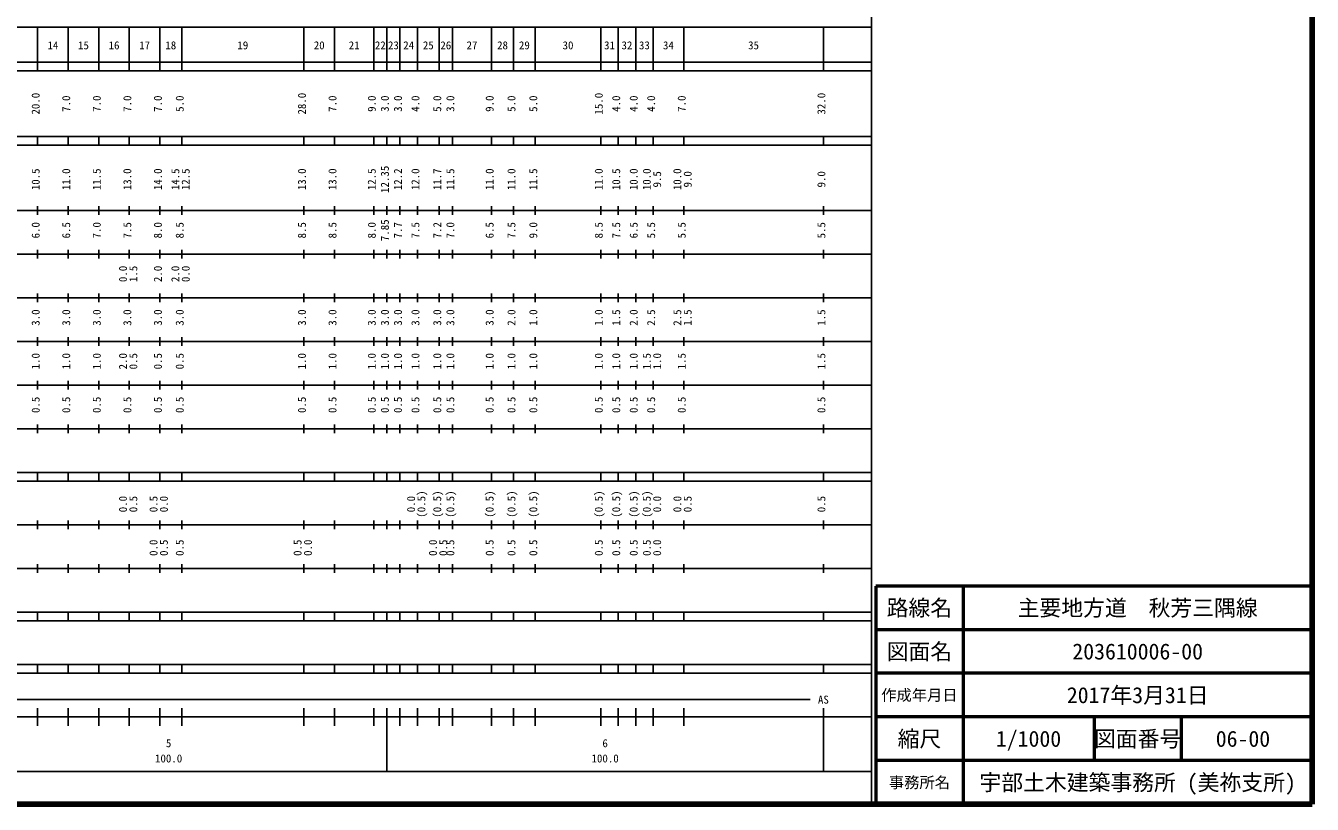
# Model space of a CAD drawing. Units: millimetres on the paper. Extents: x 40 to 680, y 20 to 380.
# Drawn here: x 385.3 to 680, y 20 to 198.4 of the extents above; entities that cross this region are included whole.
import ezdxf
from ezdxf.enums import TextEntityAlignment as Align

# ---------------------------------------------------------------- set-up
doc = ezdxf.new("R2010")
doc.units = ezdxf.units.MM
for name, color, linetype, lineweight in [('M-TTL', 2, 'Continuous', 140), ('M-TTL-BAND', 7, 'Continuous', 25), ('M-TTL-FRAM', 2, 'Continuous', 50), ('M-TTL-LINE', 7, 'Continuous', 50)]:
    doc.layers.add(name, color=color, linetype=linetype, lineweight=lineweight)
doc.layers.add('M-TTL-TXT', color=7, linetype='Continuous')
doc.styles.add('ＭＳ ゴシック', font='')
doc.styles.get('ＭＳ ゴシック').set_extended_font_data('MS Gothic')

msp = doc.modelspace()

# ---------------------------------------------------------------- linework, layer by layer
at = {"layer": 'M-TTL'}
for p, q in [((680, 20), (680, 380)), ((40, 20), (680, 20))]:
    msp.add_line(p, q, dxfattribs=at)
at = {"layer": 'M-TTL-BAND'}
for p, q in [((579, 20), (579, 370)), ((68, 198), (579, 198)), ((388, 188), (388, 198)), ((395, 188), (395, 198)), ((402, 188), (402, 198)), ((409, 188), (409, 198)), ((416, 188), (416, 198)), ((421, 188), (421, 198)), ((449, 188), (449, 198)), ((456, 188), (456, 198)), ((465, 188), (465, 198)), ((468, 188), (468, 198)), ((471, 188), (471, 198)), ((475, 188), (475, 198)), ((480, 188), (480, 198)), ((483, 188), (483, 198)), ((492, 188), (492, 198)), ((497, 188), (497, 198)), ((502, 188), (502, 198)), ((517, 188), (517, 198)), ((521, 188), (521, 198)), ((525, 188), (525, 198)), ((529, 188), (529, 198)), ((536, 188), (536, 198)), ((568, 188), (568, 198)), ((40, 190), (579, 190)), ((40, 188), (579, 188)), ((40, 173), (579, 173)), ((40, 171), (579, 171)), ((388, 171), (388, 173)), ((395, 171), (395, 173)), ((402, 171), (402, 173)), ((409, 171), (409, 173)), ((416, 171), (416, 173)), ((421, 171), (421, 173)), ((449, 171), (449, 173)), ((456, 171), (456, 173)), ((465, 171), (465, 173)), ((468, 171), (468, 173)), ((471, 171), (471, 173)), ((475, 171), (475, 173)), ((480, 171), (480, 173)), ((483, 171), (483, 173)), ((492, 171), (492, 173)), ((497, 171), (497, 173)), ((502, 171), (502, 173)), ((517, 171), (517, 173)), ((521, 171), (521, 173)), ((525, 171), (525, 173)), ((529, 171), (529, 173)), ((536, 171), (536, 173)), ((568, 171), (568, 173)), ((388, 155), (388, 157)), ((395, 155), (395, 157)), ((402, 155), (402, 157)), ((409, 155), (409, 157)), ((416, 155), (416, 157)), ((421, 155), (421, 157)), ((449, 155), (449, 157)), ((456, 155), (456, 157)), ((465, 155), (465, 157)), ((468, 155), (468, 157)), ((471, 155), (471, 157)), ((475, 155), (475, 157)), ((480, 155), (480, 157)), ((483, 155), (483, 157)), ((492, 155), (492, 157)), ((497, 155), (497, 157)), ((502, 155), (502, 157)), ((517, 155), (517, 157)), ((521, 155), (521, 157)), ((525, 155), (525, 157)), ((529, 155), (529, 157)), ((536, 155), (536, 157)), ((568, 155), (568, 157)), ((40, 156), (579, 156)), ((46, 146), (579, 146)), ((388, 145), (388, 147)), ((395, 145), (395, 147)), ((402, 145), (402, 147)), ((409, 145), (409, 147)), ((416, 145), (416, 147)), ((421, 145), (421, 147)), ((449, 145), (449, 147)), ((456, 145), (456, 147)), ((465, 145), (465, 147)), ((468, 145), (468, 147)), ((471, 145), (471, 147)), ((475, 145), (475, 147)), ((480, 145), (480, 147)), ((483, 145), (483, 147)), ((492, 145), (492, 147)), ((497, 145), (497, 147)), ((502, 145), (502, 147)), ((517, 145), (517, 147)), ((521, 145), (521, 147)), ((525, 145), (525, 147)), ((529, 145), (529, 147)), ((536, 145), (536, 147)), ((568, 145), (568, 147)), ((52, 136), (579, 136)), ((388, 135), (388, 137)), ((395, 135), (395, 137)), ((402, 135), (402, 137)), ((409, 135), (409, 137)), ((416, 135), (416, 137)), ((421, 135), (421, 137)), ((449, 135), (449, 137)), ((456, 135), (456, 137)), ((465, 135), (465, 137)), ((468, 135), (468, 137)), ((471, 135), (471, 137)), ((475, 135), (475, 137)), ((480, 135), (480, 137)), ((483, 135), (483, 137)), ((492, 135), (492, 137)), ((497, 135), (497, 137)), ((502, 135), (502, 137)), ((517, 135), (517, 137)), ((521, 135), (521, 137)), ((525, 135), (525, 137)), ((529, 135), (529, 137)), ((536, 135), (536, 137)), ((568, 135), (568, 137)), ((388, 125), (388, 127)), ((395, 125), (395, 127)), ((402, 125), (402, 127)), ((409, 125), (409, 127)), ((416, 125), (416, 127)), ((421, 125), (421, 127)), ((449, 125), (449, 127)), ((456, 125), (456, 127)), ((465, 125), (465, 127)), ((468, 125), (468, 127)), ((471, 125), (471, 127)), ((475, 125), (475, 127)), ((480, 125), (480, 127)), ((483, 125), (483, 127)), ((492, 125), (492, 127)), ((497, 125), (497, 127)), ((502, 125), (502, 127)), ((517, 125), (517, 127)), ((521, 125), (521, 127)), ((525, 125), (525, 127)), ((529, 125), (529, 127)), ((536, 125), (536, 127)), ((568, 125), (568, 127)), ((46, 126), (579, 126)), ((52, 116), (579, 116)), ((388, 115), (388, 117)), ((395, 115), (395, 117)), ((402, 115), (402, 117)), ((409, 115), (409, 117)), ((416, 115), (416, 117)), ((421, 115), (421, 117)), ((449, 115), (449, 117)), ((456, 115), (456, 117)), ((465, 115), (465, 117)), ((468, 115), (468, 117)), ((471, 115), (471, 117)), ((475, 115), (475, 117)), ((480, 115), (480, 117)), ((483, 115), (483, 117)), ((492, 115), (492, 117)), ((497, 115), (497, 117)), ((502, 115), (502, 117)), ((517, 115), (517, 117)), ((521, 115), (521, 117)), ((525, 115), (525, 117)), ((529, 115), (529, 117)), ((536, 115), (536, 117)), ((568, 115), (568, 117)), ((388, 105), (388, 107)), ((395, 105), (395, 107)), ((402, 105), (402, 107)), ((409, 105), (409, 107)), ((416, 105), (416, 107)), ((421, 105), (421, 107)), ((449, 105), (449, 107)), ((456, 105), (456, 107)), ((465, 105), (465, 107)), ((468, 105), (468, 107)), ((471, 105), (471, 107)), ((475, 105), (475, 107)), ((480, 105), (480, 107)), ((483, 105), (483, 107)), ((492, 105), (492, 107)), ((497, 105), (497, 107)), ((502, 105), (502, 107)), ((517, 105), (517, 107)), ((521, 105), (521, 107)), ((525, 105), (525, 107)), ((529, 105), (529, 107)), ((536, 105), (536, 107)), ((568, 105), (568, 107)), ((46, 106), (579, 106)), ((40, 96), (579, 96)), ((388, 94), (388, 96)), ((395, 94), (395, 96)), ((402, 94), (402, 96)), ((409, 94), (409, 96)), ((416, 94), (416, 96)), ((421, 94), (421, 96)), ((449, 94), (449, 96)), ((456, 94), (456, 96)), ((465, 94), (465, 96)), ((468, 94), (468, 96)), ((471, 94), (471, 96)), ((475, 94), (475, 96)), ((480, 94), (480, 96)), ((483, 94), (483, 96)), ((492, 94), (492, 96)), ((497, 94), (497, 96)), ((502, 94), (502, 96)), ((517, 94), (517, 96)), ((521, 94), (521, 96)), ((525, 94), (525, 96)), ((529, 94), (529, 96)), ((536, 94), (536, 96)), ((568, 94), (568, 96)), ((40, 94), (579, 94)), ((49, 84), (579, 84)), ((388, 83), (388, 85)), ((395, 83), (395, 85)), ((402, 83), (402, 85)), ((409, 83), (409, 85)), ((416, 83), (416, 85)), ((421, 83), (421, 85)), ((449, 83), (449, 85)), ((456, 83), (456, 85)), ((465, 83), (465, 85)), ((468, 83), (468, 85)), ((471, 83), (471, 85)), ((475, 83), (475, 85)), ((480, 83), (480, 85)), ((483, 83), (483, 85)), ((492, 83), (492, 85)), ((497, 83), (497, 85)), ((502, 83), (502, 85)), ((517, 83), (517, 85)), ((521, 83), (521, 85)), ((525, 83), (525, 85)), ((529, 83), (529, 85)), ((536, 83), (536, 85)), ((568, 83), (568, 85)), ((40, 74), (579, 74)), ((388, 73), (388, 75)), ((395, 73), (395, 75)), ((402, 73), (402, 75)), ((409, 73), (409, 75)), ((416, 73), (416, 75)), ((421, 73), (421, 75)), ((449, 73), (449, 75)), ((456, 73), (456, 75)), ((465, 73), (465, 75)), ((468, 73), (468, 75)), ((471, 73), (471, 75)), ((475, 73), (475, 75)), ((480, 73), (480, 75)), ((483, 73), (483, 75)), ((492, 73), (492, 75)), ((497, 73), (497, 75)), ((502, 73), (502, 75)), ((517, 73), (517, 75)), ((521, 73), (521, 75)), ((525, 73), (525, 75)), ((529, 73), (529, 75)), ((536, 73), (536, 75)), ((568, 73), (568, 75)), ((40, 64), (579, 64)), ((40, 62), (579, 62)), ((388, 62), (388, 64)), ((395, 62), (395, 64)), ((402, 62), (402, 64)), ((409, 62), (409, 64)), ((416, 62), (416, 64)), ((421, 62), (421, 64)), ((449, 62), (449, 64)), ((456, 62), (456, 64)), ((465, 62), (465, 64)), ((468, 62), (468, 64)), ((471, 62), (471, 64)), ((475, 62), (475, 64)), ((480, 62), (480, 64)), ((483, 62), (483, 64)), ((492, 62), (492, 64)), ((497, 62), (497, 64)), ((502, 62), (502, 64)), ((517, 62), (517, 64)), ((521, 62), (521, 64)), ((525, 62), (525, 64)), ((529, 62), (529, 64)), ((536, 62), (536, 64)), ((568, 62), (568, 64)), ((40, 52), (579, 52)), ((388, 50), (388, 52)), ((395, 50), (395, 52)), ((402, 50), (402, 52)), ((409, 50), (409, 52)), ((416, 50), (416, 52)), ((421, 50), (421, 52)), ((449, 50), (449, 52)), ((456, 50), (456, 52)), ((465, 50), (465, 52)), ((468, 50), (468, 52)), ((471, 50), (471, 52)), ((475, 50), (475, 52)), ((480, 50), (480, 52)), ((483, 50), (483, 52)), ((492, 50), (492, 52)), ((497, 50), (497, 52)), ((502, 50), (502, 52)), ((517, 50), (517, 52)), ((521, 50), (521, 52)), ((525, 50), (525, 52)), ((529, 50), (529, 52)), ((536, 50), (536, 52)), ((568, 50), (568, 52)), ((40, 50), (579, 50)), ((71, 44), (565, 44)), ((388, 38), (388, 42)), ((395, 38), (395, 42)), ((402, 38), (402, 42)), ((409, 38), (409, 42)), ((416, 38), (416, 42)), ((421, 38), (421, 42)), ((449, 38), (449, 42)), ((456, 38), (456, 42)), ((465, 38), (465, 42)), ((468, 27.5), (468, 42)), ((471, 38), (471, 42)), ((475, 38), (475, 42)), ((480, 38), (480, 42)), ((483, 38), (483, 42)), ((492, 38), (492, 42)), ((497, 38), (497, 42)), ((502, 38), (502, 42)), ((517, 38), (517, 42)), ((521, 38), (521, 42)), ((525, 38), (525, 42)), ((529, 38), (529, 42)), ((536, 38), (536, 42)), ((568, 27.5), (568, 42)), ((40, 40), (579, 40)), ((68, 27.5), (579, 27.5))]:
    msp.add_line(p, q, dxfattribs=at)
at = {"layer": 'M-TTL-FRAM'}
for p, q in [((680, 70), (580, 70)), ((580, 70), (580, 20))]:
    msp.add_line(p, q, dxfattribs=at)
at = {"layer": 'M-TTL-LINE'}
for p, q in [((600, 70), (600, 20)), ((680, 60), (580, 60)), ((680, 50), (580, 50)), ((680, 40), (580, 40)), ((630, 40), (630, 30)), ((650, 40), (650, 30)), ((680, 30), (580, 30))]:
    msp.add_line(p, q, dxfattribs=at)

# ---------------------------------------------------------------- texts
at = {"layer": 'M-TTL-BAND', "style": 'ＭＳ ゴシック'}
for s, p in [('14', (391.5, 192.405)), ('15', (398.5, 192.405)), ('16', (405.5, 192.405)), ('17', (412.5, 192.405)), ('18', (418.5, 192.405)), ('19', (435, 192.405)), ('20', (452.5, 192.405)), ('21', (460.5, 192.405)), ('22', (466.5, 192.405)), ('23', (469.5, 192.405)), ('24', (473, 192.405)), ('25', (477.5, 192.405)), ('26', (481.5, 192.405)), ('27', (487.5, 192.405)), ('28', (494.5, 192.405)), ('29', (499.5, 192.405)), ('30', (509.5, 192.405)), ('31', (519, 192.405)), ('32', (523, 192.405)), ('33', (527, 192.405)), ('34', (532.5, 192.405)), ('35', (552, 192.405)), ('AS', (568, 42.5)), ('5', (418, 32.523)), ('6', (518, 32.523)), ('100.0', (418, 29.033)), ('100.0', (518, 29.033))]:
    msp.add_text(s, height=1.833, dxfattribs=at).set_placement(p, align=Align.BOTTOM_CENTER)
for s, p in [('20.0', (389, 180.5)), ('28.0', (450, 180.5)), ('15.0', (518, 180.5)), ('32.0', (569, 180.5)), ('7.0', (396, 180.5)), ('7.0', (403, 180.5)), ('7.0', (410, 180.5)), ('7.0', (417, 180.5)), ('5.0', (422, 180.5)), ('7.0', (457, 180.5)), ('9.0', (466, 180.5)), ('3.0', (469, 180.5)), ('3.0', (472, 180.5)), ('4.0', (476, 180.5)), ('5.0', (481, 180.5)), ('3.0', (484, 180.5)), ('9.0', (493, 180.5)), ('5.0', (498, 180.5)), ('5.0', (503, 180.5)), ('4.0', (522, 180.5)), ('4.0', (526, 180.5)), ('4.0', (530, 180.5)), ('7.0', (537, 180.5)), ('10.5', (389, 163.174)), ('11.0', (396, 163.174)), ('11.5', (403, 163.174)), ('13.0', (410, 163.174)), ('14.0', (417, 163.174)), ('14.5', (421, 163.174)), ('12.5', (423.37, 163.174)), ('13.0', (450, 163.174)), ('13.0', (457, 163.174)), ('12.5', (466, 163.174)), ('12.35', (469, 163.174)), ('12.2', (472, 163.174)), ('12.0', (476, 163.174)), ('11.7', (481, 163.174)), ('11.5', (484, 163.174)), ('11.0', (493, 163.174)), ('11.0', (498, 163.174)), ('11.5', (503, 163.174)), ('11.0', (518, 163.174)), ('10.5', (522, 163.174)), ('10.0', (526, 163.174)), ('10.0', (529, 163.174)), ('10.0', (536, 163.174)), ('9.5', (531.37, 163.174)), ('9.0', (538.37, 163.174)), ('9.0', (569, 163.174)), ('7.85', (469, 151.5)), ('6.0', (389, 151.5)), ('6.5', (396, 151.5)), ('7.0', (403, 151.5)), ('7.5', (410, 151.5)), ('8.0', (417, 151.5)), ('8.5', (422, 151.5)), ('8.5', (450, 151.5)), ('8.5', (457, 151.5)), ('8.0', (466, 151.5)), ('7.7', (472, 151.5)), ('7.5', (476, 151.5)), ('7.2', (481, 151.5)), ('7.0', (484, 151.5)), ('6.5', (493, 151.5)), ('7.5', (498, 151.5)), ('9.0', (503, 151.5)), ('8.5', (518, 151.5)), ('7.5', (522, 151.5)), ('6.5', (526, 151.5)), ('5.5', (530, 151.5)), ('5.5', (537, 151.5)), ('5.5', (569, 151.5)), ('0.0', (409, 141.5)), ('1.5', (411.37, 141.5)), ('2.0', (417, 141.5)), ('2.0', (421, 141.5)), ('0.0', (423.37, 141.5)), ('3.0', (389, 131.5)), ('3.0', (396, 131.5)), ('3.0', (403, 131.5)), ('3.0', (410, 131.5)), ('3.0', (417, 131.5)), ('3.0', (422, 131.5)), ('3.0', (450, 131.5)), ('3.0', (457, 131.5)), ('3.0', (466, 131.5)), ('3.0', (469, 131.5)), ('3.0', (472, 131.5)), ('3.0', (476, 131.5)), ('3.0', (481, 131.5)), ('3.0', (484, 131.5)), ('3.0', (493, 131.5)), ('2.0', (498, 131.5)), ('1.0', (503, 131.5)), ('1.0', (518, 131.5)), ('1.5', (522, 131.5)), ('2.0', (526, 131.5)), ('2.5', (530, 131.5)), ('2.5', (536, 131.5)), ('1.5', (538.37, 131.5)), ('1.5', (569, 131.5)), ('1.0', (389, 121.5)), ('1.0', (396, 121.5)), ('1.0', (403, 121.5)), ('2.0', (409, 121.5)), ('0.5', (411.37, 121.5)), ('0.5', (417, 121.5)), ('0.5', (422, 121.5)), ('1.0', (450, 121.5)), ('1.0', (457, 121.5)), ('1.0', (466, 121.5)), ('1.0', (469, 121.5)), ('1.0', (472, 121.5)), ('1.0', (476, 121.5)), ('1.0', (481, 121.5)), ('1.0', (484, 121.5)), ('1.0', (493, 121.5)), ('1.0', (498, 121.5)), ('1.0', (503, 121.5)), ('1.0', (518, 121.5)), ('1.0', (522, 121.5)), ('1.0', (526, 121.5)), ('1.5', (529, 121.5)), ('1.0', (531.37, 121.5)), ('1.5', (537, 121.5)), ('1.5', (569, 121.5)), ('0.5', (389, 111.5)), ('0.5', (396, 111.5)), ('0.5', (403, 111.5)), ('0.5', (410, 111.5)), ('0.5', (417, 111.5)), ('0.5', (422, 111.5)), ('0.5', (450, 111.5)), ('0.5', (457, 111.5)), ('0.5', (466, 111.5)), ('0.5', (469, 111.5)), ('0.5', (472, 111.5)), ('0.5', (476, 111.5)), ('0.5', (481, 111.5)), ('0.5', (484, 111.5)), ('0.5', (493, 111.5)), ('0.5', (498, 111.5)), ('0.5', (503, 111.5)), ('0.5', (518, 111.5)), ('0.5', (522, 111.5)), ('0.5', (526, 111.5)), ('0.5', (530, 111.5)), ('0.5', (537, 111.5)), ('0.5', (569, 111.5)), ('(0.5)', (477.37, 88.764)), ('(0.5)', (481, 88.764)), ('(0.5)', (484, 88.764)), ('(0.5)', (493, 88.764)), ('(0.5)', (498, 88.764)), ('(0.5)', (503, 88.764)), ('(0.5)', (518, 88.764)), ('(0.5)', (522, 88.764)), ('(0.5)', (526, 88.764)), ('(0.5)', (529, 88.764)), ('0.0', (409, 88.764)), ('0.5', (411.37, 88.764)), ('0.5', (416, 88.764)), ('0.0', (418.37, 88.764)), ('0.0', (475, 88.764)), ('0.0', (531.37, 88.764)), ('0.0', (536, 88.764)), ('0.5', (538.37, 88.764)), ('0.5', (569, 88.764)), ('0.0', (416, 78.764)), ('0.5', (418.37, 78.764)), ('0.5', (422, 78.764)), ('0.5', (449, 78.764)), ('0.0', (451.37, 78.764)), ('0.0', (480, 78.764)), ('0.5', (482.37, 78.764)), ('0.5', (484, 78.764)), ('0.5', (493, 78.764)), ('0.5', (498, 78.764)), ('0.5', (503, 78.764)), ('0.5', (518, 78.764)), ('0.5', (522, 78.764)), ('0.5', (526, 78.764)), ('0.5', (529, 78.764)), ('0.0', (531.37, 78.764))]:
    msp.add_text(s, height=1.833, rotation=90, dxfattribs=at).set_placement(p, align=Align.BOTTOM_CENTER)
at = {"layer": 'M-TTL-TXT', "style": 'ＭＳ ゴシック'}
for s, height, p in [('路線名', 3.666, (590, 65)), ('路線名', 3.666, (590, 65)), ('主要地方道\u3000秋芳三隅線', 3.666, (640, 65)), ('図面名', 3.666, (590, 55)), ('図面名', 3.666, (590, 55)), ('203610006-00', 3.666, (640, 55)), ('2017年3月31日', 3.666, (640, 45)), ('作成年月日', 2.566, (590, 45)), ('作成年月日', 2.566, (590, 45)), ('縮尺', 3.666, (590, 35)), ('縮尺', 3.666, (590, 35)), ('1/1000', 3.666, (615, 35)), ('図面番号', 3.666, (640, 35)), ('図面番号', 3.666, (640, 35)), ('06-00', 3.666, (664.125, 35)), ('事務所名', 2.566, (590, 25)), ('事務所名', 2.566, (590, 25)), ('宇部土木建築事務所 (美祢支所)', 3.666, (640, 25))]:
    msp.add_text(s, height=height, dxfattribs=at).set_placement(p, align=Align.MIDDLE_CENTER)

doc.saveas('drawing.dxf')
